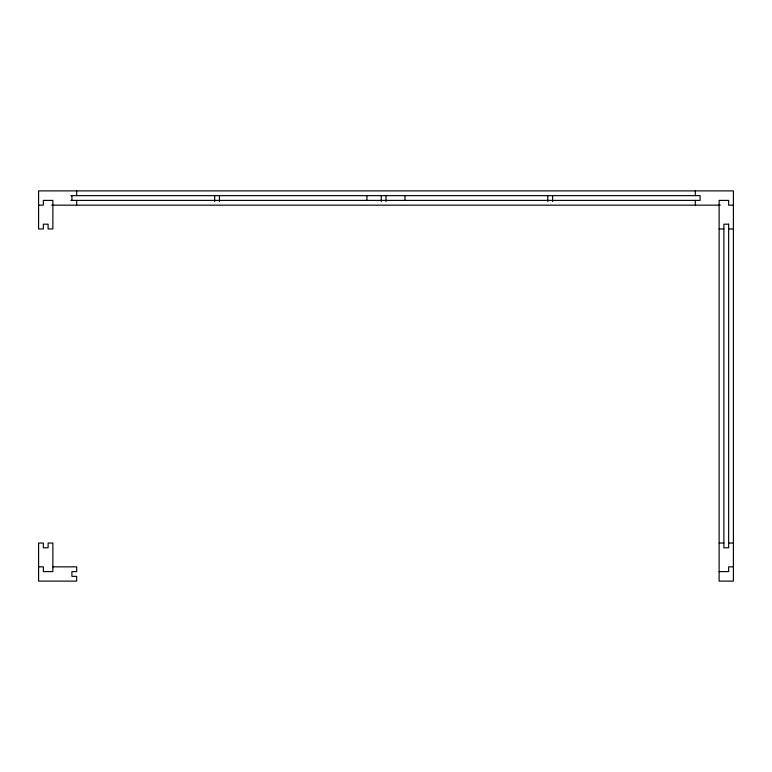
<?xml version="1.0" encoding="UTF-8"?>
<svg xmlns="http://www.w3.org/2000/svg" width="772" height="772" viewBox="0 0 772 772"><rect width="100%" height="100%" fill="white"/><g stroke="black" fill="none" stroke-linecap="round" stroke-linejoin="round"><path stroke-width="1.16" d="M70.87 195.644L700.088 195.644L700.088 200.402L70.87 200.402M38.6 205.159L43.357 205.159L43.357 200.402L52.872 200.402L52.872 228.956L48.115 228.956L48.115 224.198L43.357 224.198L43.357 228.956L38.6 228.956L38.6 190.887L733.4 190.887L733.4 581.113L719.128 581.113L719.128 200.402L728.643 200.402L728.643 205.159L733.4 205.159M51.685 205.159L720.315 205.159M719.128 228.956L723.885 228.956M728.643 228.956L733.4 228.956M719.128 543.044L723.885 543.044M728.643 543.044L733.4 543.044M38.6 566.841L43.357 566.841L43.357 571.598L52.872 571.598L52.872 543.044L48.115 543.044L48.115 547.802L43.357 547.802L43.357 543.044L38.6 543.044L38.6 581.113L76.669 581.113L76.669 576.356L71.912 576.356L71.912 571.598L76.669 571.598L76.669 566.841L52.872 566.841M733.4 566.841L728.643 566.841L728.643 571.598L719.128 571.598M695.331 190.887L695.331 195.644M695.331 200.402L695.331 205.159M552.559 195.644L552.559 201.589M547.802 195.644L547.802 201.589M404.982 195.644L404.982 200.402M386 195.644L386 201.589M381.243 195.644L381.243 201.589M366.912 195.644L366.912 200.402M219.441 195.644L219.441 201.589M214.684 195.644L214.684 201.589M76.669 190.887L76.669 195.644M76.669 200.402L76.669 205.159M71.912 195.644L71.912 200.402M728.643 224.198L723.885 224.198L723.885 547.802L728.643 547.802L728.643 224.198"/></g></svg>
